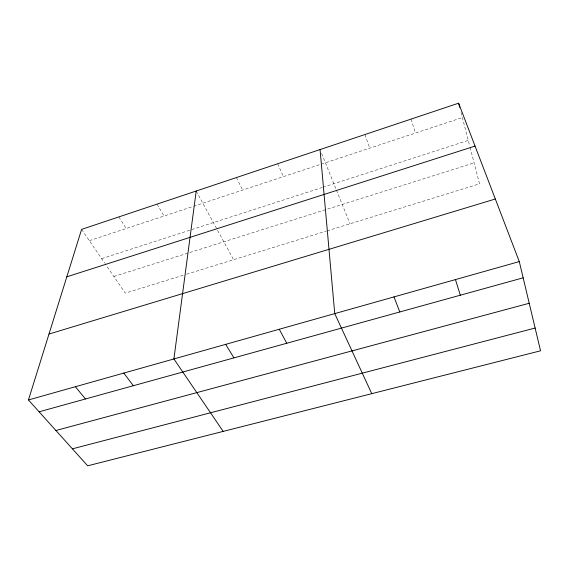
<?xml version="1.0" encoding="UTF-8"?>
<svg xmlns="http://www.w3.org/2000/svg" width="569" height="569" viewBox="0 0 569 569"><rect width="100%" height="100%" fill="white"/><g stroke="black" fill="none" stroke-linecap="round" stroke-linejoin="round"><path stroke-width="0.43" stroke-dasharray="2.85 2.13" d="M89.34 240.68L192.713 206.561M193.56 206.284L462.348 117.577M101.652 258.653L322.09 187.535M322.929 187.265L468.266 140.387M113.857 276.47L474.105 162.89M183.182 275.261L125.265 293.127L105.066 263.639M186.54 274.23L326.329 231.099M327.175 230.836L479.532 183.83L469.994 147.051M81.602 229.378L104.582 262.928M118.836 216.917L126.226 228.503M157.023 204.136L164.05 216.021M196.198 191.028L233.575 259.713M236.398 177.564L242.629 190.089M277.672 163.751L283.469 176.61M321.627 153.452L336.115 189.321M336.435 190.117L350.027 223.788M364.942 134.54L369.779 148.125M411.117 119.085L415.413 133.068M461.032 112.498L469.781 146.219"/><path stroke-width="0.85" d="M196.198 191.028L173.901 358.954L223.197 431.394M28.45 399.957L81.602 229.378L458.621 103.188L519.291 261.584L540.55 350.803L87.676 465.812L28.45 399.957L519.291 261.584M66.822 276.819L475.051 146.091M48.991 334.046L495.322 199.008M39.105 411.807L523.16 277.814M55.911 430.498L529.22 303.263M72.412 448.834L535.123 328.043M75.357 386.735L85.471 398.969M123.814 373.072L133.345 385.718M225.687 344.352L233.909 357.887M279.265 329.252L286.762 343.256M371.763 393.67L334.743 313.611L320.062 149.562M393.983 296.911L399.815 311.961M455.456 279.578L460.342 295.204M458.621 103.188L459.716 107.42"/></g></svg>
